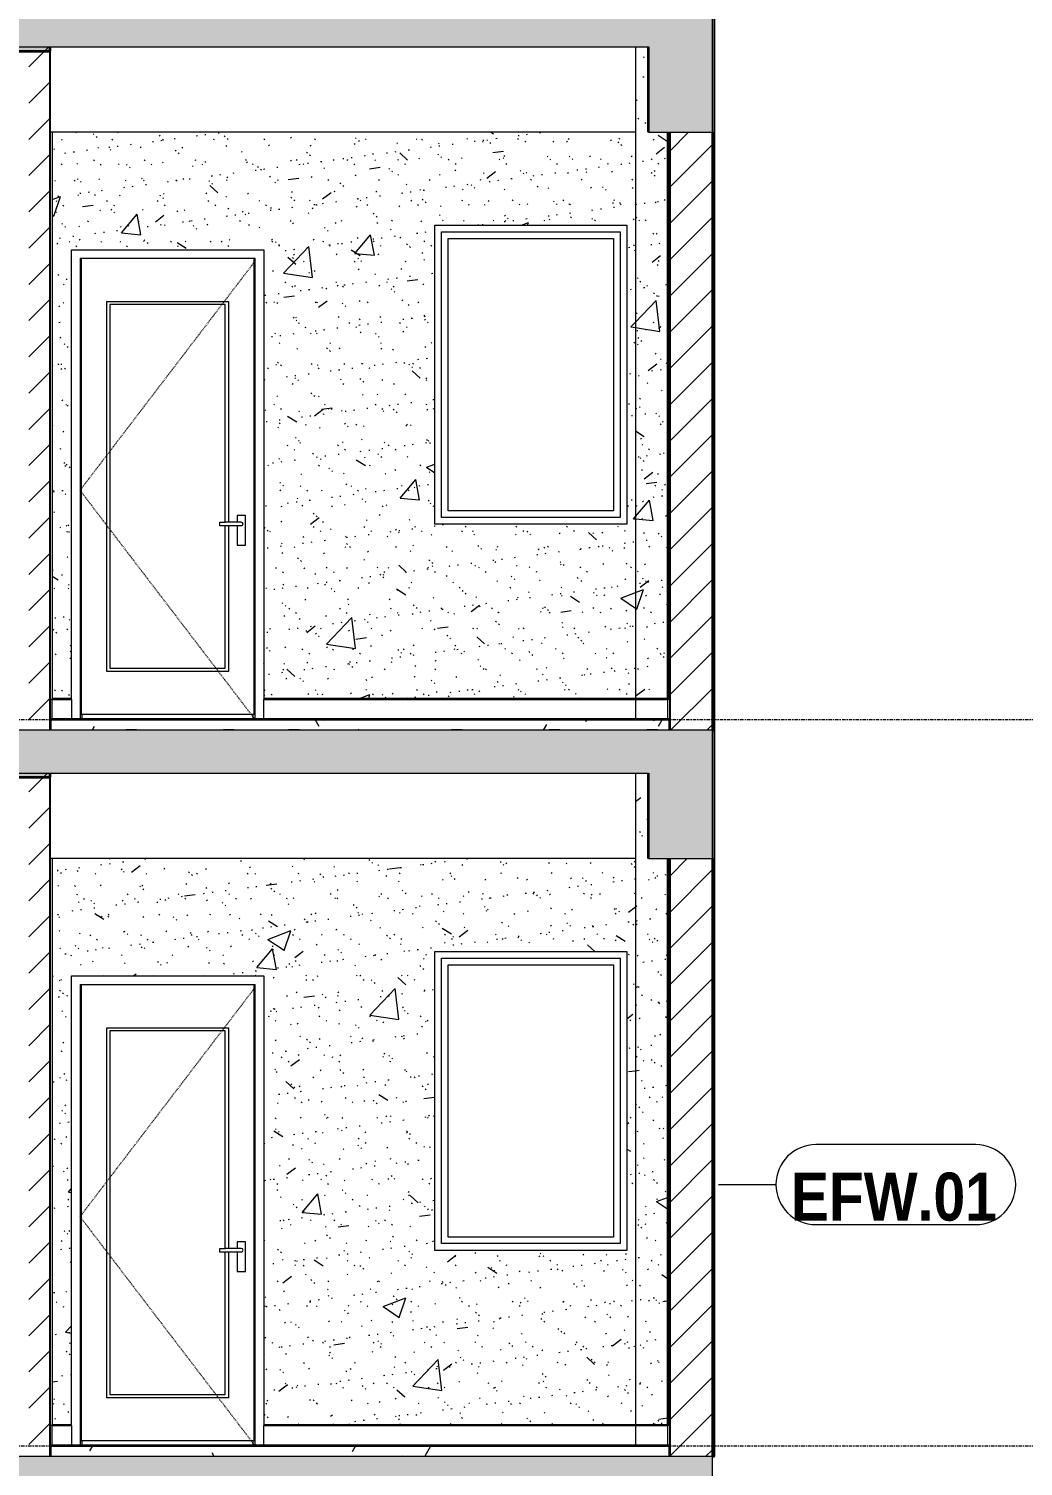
# Model space of a CAD drawing. Header units: millimetres. Extents: x -92143 to -2058, y -8802 to 35300.
# Drawn here: x -20437 to -15782, y 15705 to 22434 of the extents above; entities that cross this region are included whole.
import ezdxf

# ---------------------------------------------------------------- set-up
doc = ezdxf.new("R2010")
doc.units = ezdxf.units.MM
for name, pattern in [('Centre', [31.75, 6.35, -4.7625, 15.875, -4.7625]), ('Dash', [6.35, 3.175, -3.175]), ('Grid Line', [22.225, 12.7, -3.175, 3.175, -3.175])]:
    doc.linetypes.add(name, pattern=pattern)
for name, color, linetype, lineweight in [('0-1', 7, 'Continuous', 5), ('A-DETL-GENF-1', 7, 'Continuous', 9), ('A-DETL-GENF-HDLN-1', 7, 'Dash', 9), ('A-DETL-THIN', 151, 'Continuous', 9), ('A-DOOR', 31, 'Continuous', 9), ('A-DOOR-1', 7, 'Continuous', 9), ('A-FLOR-1', 10, 'Continuous', 35), ('A-FLOR-HRAL', 11, 'Continuous', 9), ('A-FLOR-HRAL-1', 253, 'Continuous', 18), ('A-FLOR-HRAL-2', 9, 'Continuous', 9), ('A-FLOR-LEVL-2', 51, 'Centre', 9), ('A-FLOR-PATT-1', 7, 'Continuous', 9), ('A-FLOR-PATT-2', 67, 'Continuous', 9), ('A-GLAZ', 151, 'Continuous', 9), ('A-GLAZ-1', 7, 'Continuous', 9), ('A-WALL-1', 7, 'Continuous', 9), ('A-WALL-2', 250, 'Continuous', 25), ('A-WALL-3', 113, 'Continuous', 25), ('A-WALL-IDEN', 211, 'Continuous', 9), ('A-WALL-PATT-1', 7, 'Continuous', 9), ('A-WALL-PATT-2', 9, 'Continuous', 9), ('A-WALL-PATT-4', 111, 'Continuous', 9), ('I-WALL-1', 250, 'Continuous', 25), ('I-WALL-2', 7, 'Continuous', 9), ('S-BEAM-2', 7, 'Continuous', 9), ('S-BEAM-3', 10, 'Continuous', 35), ('S-GRID-1', 1, 'Grid Line', 9)]:
    doc.layers.add(name, color=color, linetype=linetype, lineweight=lineweight)
doc.styles.add('Arial_B', font='arialbd.ttf', dxfattribs={"width": 0.85, "height": 225})
pattern_1 = [(45, (-51987.05, 14125), (-84.8528, 84.8528), [])]
pattern_2 = [(0, (-51987.05, 14125), (609.6, 152.4), [50.292, -406.908, 50.292, -406.908, -2438.4]), (0, (-51987.05, 14125), (609.6, 152.4), [-914.4, 50.292, -864.108, 50.292, -406.908, -1066.8]), (0, (-51987.05, 14125), (609.6, 152.4), [-2286, 50.292, -254.508, 50.292, -711.708]), (120, (-51758.45, 14201.2), (-436.7823, 451.7291), [50.292, -406.908, 50.292, -2845.308]), (120, (-51758.45, 14201.2), (-436.7823, 451.7291), [-507.492, -406.908, 50.292, -864.108, -1524]), (120, (-51758.45, 14201.2), (-436.7823, 451.7291), [-1828.8, 50.292, -406.908, 50.292, -1016.508]), (120, (-51758.45, 14201.2), (-436.7823, 451.7291), [-2336.292, -254.508, 50.292, -711.708]), (240, (-51682.25, 14506), (-172.8177, -604.1291), [50.292, -406.908, 50.292, -406.908, -2438.4]), (240, (-51682.25, 14506), (-172.8177, -604.1291), [-914.4, 50.292, -864.108, 50.292, -406.908, -1066.8]), (240, (-51682.25, 14506), (-172.8177, -604.1291), [-2286, 50.292, -254.508, 50.292, -711.708])]
pattern_3 = [(45, (-51987.05, 14125), (-79.5495, 79.5495), [])]
pattern_4 = [(50, (-51987.05, 14125), (1093.104, -95.634), [114.3, -1257.3]), (355, (-51987, 14125), (-211.457, 1146.34), [91.44, -1005.84]), (100.451, (-51896, 14117), (881.656, 1050.7), [97.14, -1068.54]), (46.184, (-51987, 14429.8), (1626.475, -252.257), [171.45, -1885.95]), (96.636, (-51851.5, 14408.8), (1424.416, 1484.565), [145.71, -1602.81]), (351.184, (-51987, 14429.8), (1424.43, 1484.55), [137.16, -1508.76]), (21, (-51834.65, 14353.6), (909.686, -613.59), [114.3, -1257.3]), (326, (-51834.7, 14353.6), (370.812, 1105.13), [91.44, -1005.84]), (71.451, (-51758.8, 14302.5), (1280.503, 491.528), [97.14, -1068.54]), (37.5, (-51987.05, 14125), (18.5313, 507.3303), [50.292, -943.356, 50.292, -970.788, -1009.65]), (37.5, (-51987.05, 14125), (18.5313, 507.3303), [-2014.728, 50.292, -959.358]), (7.5, (-51987.05, 14125), (400.918, 601.084), [50.292, -531.876, 50.292, -920.496, -384.81]), (7.5, (-51987.05, 14125), (400.918, 601.084), [-1552.956, 50.292, -334.518]), (327.5, (-52326.9, 14125), (813.545, -34.3737), [50.292, -330.708, 50.292, -1138.428, -1577.34]), (327.5, (-52326.9, 14125), (813.545, -34.3737), [-1569.72, 50.292, -1527.048]), (317.5, (-52479.3, 14125), (888.775, 152.56), [50.292, -445.008, 50.292, -739.14, -1120.14]), (317.5, (-52479.3, 14125), (888.775, 152.56), [-1284.732, 50.292, -1069.848])]
pattern_5 = [(37.5, (-51987.05, 14125), (-4.79953, 146.8239), [5.029, -110.795, 5.029, -124.511, -123.825]), (37.5, (-51987.05, 14125), (-4.79953, 146.8239), [-245.364, 5.029, -118.796]), (7.5, (-51987.05, 14125), (134.8574, 215.0472), [5.029, -57.455, 5.029, -99.365, -40.005]), (7.5, (-51987.05, 14125), (134.8574, 215.0472), [-166.878, 5.029, -34.976]), (327.5, (-52080.78, 14125), (237.29776, 0.4316), [5.029, -33.071, 5.029, -132.131, -179.07]), (327.5, (-52080.78, 14125), (237.29776, 0.4316), [-175.26, 5.029, -174.041]), (317.5, (-52080.78, 14125), (229.0671, 66.8792), [5.029, -14.021, 5.029, -84.887, -102.87]), (317.5, (-52080.78, 14125), (229.0671, 66.8792), [-108.966, 5.029, -97.841])]

# ---------------------------------------------------------------- blocks, each defined once
blk = doc.blocks.new('NCV_TKTC_KET CAU_rvt-1-TKCS_MẶT CẮT E')
at = {"layer": 'A-FLOR-PATT-1'}
h = blk.add_hatch(color=256, dxfattribs=at)
h.paths.add_polyline_path([(-73236.9, 22330), (-73236.9, 22350), (-75336.9, 22350), (-75336.9, 22330), (-73506.3, 22330)])
h.paths.add_polyline_path([(-48844.9, 22330), (-48635.6, 22330), (-48635.6, 22350), (-50536.9, 22350), (-50536.9, 22330), (-49461.4, 22330)])
h.paths.add_polyline_path([(-20336.9, 22330), (-20336.9, 22350), (-22235.3, 22350), (-22235.3, 22330), (-20484.2, 22330)])
h.paths.add_polyline_path([(-66936.9, 22330), (-65032.3, 22330), (-65032.3, 22350), (-66936.9, 22350)])
h.paths.add_polyline_path([(-48435.6, 22330), (-48433.3, 22330), (-48433.3, 22350), (-48435.6, 22350)])
h.paths.add_polyline_path([(-22435.3, 22330), (-22435.3, 22350), (-22438.4, 22349.9), (-22438.4, 22330)])
h.paths.add_polyline_path([(-42336.9, 22330), (-40434.4, 22330), (-40434.4, 22350), (-42336.9, 22350)])
h.paths.add_polyline_path([(-56833.3, 22330), (-56833.3, 22350), (-58736.9, 22350), (-58736.9, 22330), (-56859.9, 22330)])
h.paths.add_polyline_path([(-28536.9, 22330), (-28536.9, 22350), (-30435.3, 22350), (-30435.3, 22330), (-29115.7, 22330)])
h.paths.add_polyline_path([(-30635.3, 22330), (-30635.3, 22350), (-30638.4, 22350), (-30638.4, 22330)])
h = blk.add_hatch(color=256, dxfattribs=at)
h.paths.add_polyline_path([(-48635.6, 18930), (-48635.6, 18950), (-50536.9, 18950), (-50536.9, 18930), (-48844.9, 18930)])
h.paths.add_polyline_path([(-75336.9, 18930), (-73236.9, 18930), (-73236.9, 18950), (-75336.9, 18950)])
h.paths.add_polyline_path([(-20336.9, 18930), (-20336.9, 18950), (-22235.3, 18950), (-22235.3, 18930), (-20484.2, 18930)])
h.paths.add_polyline_path([(-48435.6, 18930), (-48433.3, 18930), (-48433.3, 18950), (-48435.6, 18950)])
h.paths.add_polyline_path([(-22438.4, 18930), (-22435.3, 18930.3), (-22435.3, 18950), (-22438.4, 18950)])
h.paths.add_polyline_path([(-66936.9, 18930), (-65032.3, 18930), (-65032.3, 18950), (-66936.9, 18950)])
h.paths.add_polyline_path([(-28536.9, 18930), (-28536.9, 18950), (-30435.3, 18950), (-30435.3, 18930), (-28807.5, 18930)])
h.paths.add_polyline_path([(-30638.4, 18930), (-30635.3, 18930), (-30635.3, 18950), (-30638.4, 18950)])
h.paths.add_polyline_path([(-58736.9, 18930), (-56833.3, 18930), (-56833.3, 18950), (-58736.9, 18950)])
h.paths.add_polyline_path([(-40434.4, 18930), (-40434.4, 18950), (-42336.9, 18950), (-42336.9, 18930), (-40521.7, 18930)])
at = {"layer": 'A-FLOR-1'}
for p, q in [((-20336.9, 22330), (-20336.9, 22350)), ((-22235.3, 22330), (-20336.9, 22330)), ((-22235.3, 18930), (-20336.9, 18930)), ((-20336.9, 18930), (-20336.9, 18950))]:
    blk.add_line(p, q, dxfattribs=at)
at = {"layer": 'S-BEAM-2'}
for p, q in [((-19136.9, 21950), (-20336.9, 21950)), ((-17596.9, 21950), (-19136.9, 21950)), ((-19136.9, 18550), (-20336.9, 18550)), ((-17596.9, 18550), (-19136.9, 18550))]:
    blk.add_line(p, q, dxfattribs=at)
at = {"layer": 'S-BEAM-3'}
for p, q in [((-17536.9, 22350), (-17536.9, 21950)), ((-17536.9, 18950), (-17536.9, 18550))]:
    blk.add_line(p, q, dxfattribs=at)
blk = doc.blocks.new('DOOR_CW_01 CANH MO-PANEL KINH - DIW_01-900x2200-CỬA GỖ VÂN LAMINATE-V3-TKCS_MẶT CẮT E')
at = {"layer": 'A-DETL-GENF-HDLN-1'}
for p, q in [((-20196.9, 6673.5), (-19376.9, 7747)), ((-19376.9, 5600), (-20196.9, 6673.5))]:
    blk.add_line(p, q, dxfattribs=at)
at = {"layer": 'A-DOOR-1'}
for p, q in [((-20196.9, 7760), (-20196.9, 5600)), ((-20196.9, 7760), (-19376.9, 7760)), ((-20191.9, 7758), (-20191.9, 5626)), ((-19381.9, 7758), (-20191.9, 7758)), ((-19381.9, 5626), (-19381.9, 7758)), ((-19376.9, 5600), (-19376.9, 7760)), ((-20071.9, 7558), (-19501.9, 7558)), ((-20071.9, 5826), (-20071.9, 7558)), ((-19516.9, 7543), (-20056.9, 7543)), ((-20056.9, 7543), (-20056.9, 5841)), ((-19516.9, 6524.5), (-19516.9, 7543)), ((-19501.9, 7558), (-19501.9, 6524.5)), ((-19461.7, 6556), (-19461.7, 6524.5)), ((-19422.2, 6556), (-19461.7, 6556)), ((-19422.2, 6416), (-19422.2, 6556)), ((-19542.7, 6524.5), (-19516.9, 6524.5)), ((-19542.7, 6507.5), (-19542.7, 6524.5)), ((-19516.9, 6507.5), (-19542.7, 6507.5)), ((-19441.9, 6524.5), (-19516.9, 6524.5)), ((-19516.9, 5841), (-19516.9, 6507.5)), ((-19441.9, 6507.5), (-19516.9, 6507.5)), ((-19501.9, 6507.5), (-19501.9, 5826)), ((-19461.7, 6507.5), (-19461.7, 6416)), ((-19461.7, 6416), (-19422.2, 6416)), ((-19501.9, 5826), (-20071.9, 5826)), ((-20056.9, 5841), (-19516.9, 5841)), ((-20236.9, 5695), (-20236.9, 5700)), ((-19336.9, 5700), (-19336.9, 5695)), ((-20191.9, 5626), (-19381.9, 5626)), ((-20186.9, 5600), (-20186.9, 5626)), ((-19386.9, 5600), (-19386.9, 5626))]:
    blk.add_line(p, q, dxfattribs=at)
for start, end in [(0, 90), (270, 360)]:
    blk.add_arc((-19441.9, 6516), 8.5, start, end, dxfattribs=at)
blk = doc.blocks.new('M_Fixed - 900 x 1400-901190-TKCS_MẶT CẮT E')
at = {"layer": 'A-GLAZ-1'}
for p, q in [((-26704.9, 7883), (-25868.9, 7883)), ((-26704.9, 6547), (-26704.9, 7883)), ((-25868.9, 7883), (-25868.9, 6547)), ((-26673.9, 7852), (-25899.9, 7852)), ((-26673.9, 6578), (-26673.9, 7852)), ((-25899.9, 7852), (-25899.9, 6578)), ((-25868.9, 6547), (-26704.9, 6547)), ((-25899.9, 6578), (-26673.9, 6578))]:
    blk.add_line(p, q, dxfattribs=at)
blk = doc.blocks.new('Railing - Railing-915905-TKCS_MẶT CẮT E')
at = {"layer": 'A-FLOR-HRAL-1'}
for p, q in [((-20326.9, 5695), (-20336.9, 5695)), ((-20336.9, 5695), (-20336.9, 5600)), ((-20326.9, 5600), (-20326.9, 5695)), ((-20336.9, 5600), (-20326.9, 5600))]:
    blk.add_line(p, q, dxfattribs=at)
at = {"layer": 'A-FLOR-HRAL-2'}
for p, q in [((-20326.9, 5695), (-20236.9, 5695)), ((-20236.9, 5695), (-20236.9, 5600))]:
    blk.add_line(p, q, dxfattribs=at)
blk = doc.blocks.new('Railing - Railing-942724-TKCS_MẶT CẮT E')
at = {"layer": 'A-FLOR-HRAL-1'}
for p, q in [((-17436.9, 22695), (-17446.9, 22695)), ((-17446.9, 22695), (-17446.9, 22600)), ((-17436.9, 22600), (-17436.9, 22695)), ((-17446.9, 22600), (-17436.9, 22600))]:
    blk.add_line(p, q, dxfattribs=at)
at = {"layer": 'A-FLOR-HRAL-2'}
for p, q in [((-19336.9, 22695), (-17596.9, 22695)), ((-19336.9, 22600), (-19336.9, 22695)), ((-17596.9, 22695), (-17446.9, 22695)), ((-17596.9, 22695), (-17596.9, 22600))]:
    blk.add_line(p, q, dxfattribs=at)
blk = doc.blocks.new('NCV_TKTC_TANG 6 - 8_rvt-3-TKCS_MẶT CẮT E')
at = {"layer": 'A-FLOR-PATT-2'}
h = blk.add_hatch(dxfattribs=at)
h.set_pattern_fill('FP_2', color=256, style=0, pattern_type=2)
h.set_pattern_definition(pattern_2)
h.paths.add_polyline_path([(-19251.2, 19150), (-17436.9, 19150), (-17436.9, 19200), (-20336.9, 19200), (-20336.9, 19150), (-19867.7, 19150)])
at = {"layer": 'A-WALL-PATT-1'}
h = blk.add_hatch(dxfattribs=at)
h.set_pattern_fill('FP_5', color=256, style=0, pattern_type=2)
h.set_pattern_definition(pattern_3)
h.paths.add_polyline_path([(-17436.9, 19300), (-17436.9, 21950), (-17446.9, 21950), (-17446.9, 19300)])
at = {"layer": 'A-WALL-PATT-2'}
h = blk.add_hatch(dxfattribs=at)
h.set_pattern_fill('FP_1', color=256, style=0, pattern_type=2)
h.set_pattern_definition(pattern_1)
h.paths.add_polyline_path([(-20436.9, 19150), (-20336.9, 19150), (-20336.9, 22350), (-20436.9, 22350), (-20436.9, 19369.8)])
h = blk.add_hatch(dxfattribs=at)
h.set_pattern_fill('FP_7', color=256, style=0, pattern_type=2)
h.set_pattern_definition(pattern_4)
h.paths.add_polyline_path([(-17596.9, 19300), (-17446.9, 19300), (-17446.9, 21950), (-17536.9, 21950), (-17536.9, 22350), (-17596.9, 22350), (-17596.9, 19369.8)])
h = blk.add_hatch(dxfattribs=at)
h.set_pattern_fill('FP_6', color=256, style=0, pattern_type=2)
h.set_pattern_definition(pattern_5)
h.paths.add_polyline_path([(-17596.9, 19300), (-17446.9, 19300), (-17446.9, 21950), (-17536.9, 21950), (-17536.9, 22350), (-17596.9, 22350), (-17596.9, 19369.8)])
h = blk.add_hatch(dxfattribs=at)
h.set_pattern_fill('FP_7', color=256, style=0, pattern_type=2)
h.set_pattern_definition(pattern_4)
h.paths.add_polyline_path([(-20326.9, 19300), (-20236.9, 19300), (-20236.9, 21400), (-19336.9, 21400), (-19336.9, 19300), (-17596.9, 19300), (-17596.9, 21950), (-20326.9, 21950), (-20326.9, 19369.8)])
h.paths.add_polyline_path([(-18018.1, 20115), (-18536.9, 20115), (-18536.9, 21515), (-17636.9, 21515), (-17636.9, 20115)])
h = blk.add_hatch(dxfattribs=at)
h.set_pattern_fill('FP_6', color=256, style=0, pattern_type=2)
h.set_pattern_definition(pattern_5)
h.paths.add_polyline_path([(-20326.9, 19300), (-20236.9, 19300), (-20236.9, 21400), (-19336.9, 21400), (-19336.9, 19300), (-17596.9, 19300), (-17596.9, 21950), (-20326.9, 21950), (-20326.9, 19369.8)])
h.paths.add_polyline_path([(-18018.1, 20115), (-18536.9, 20115), (-18536.9, 21515), (-17636.9, 21515), (-17636.9, 20115)])
at = {"layer": 'A-FLOR-1'}
for p, q in [((-17436.9, 19200), (-20336.9, 19200)), ((-20336.9, 19200), (-20336.9, 19150)), ((-17436.9, 19150), (-17436.9, 19200))]:
    blk.add_line(p, q, dxfattribs=at)
at = {"layer": 'A-WALL-1'}
for p, q in [((-20236.9, 19295), (-20236.9, 19300)), ((-19336.9, 19300), (-19336.9, 19295)), ((-17511.9, 19295), (-17511.9, 19300))]:
    blk.add_line(p, q, dxfattribs=at)
at = {"layer": 'A-WALL-2'}
blk.add_line((-20336.9, 19150), (-20336.9, 22350), dxfattribs=at)
at = {"layer": 'I-WALL-1'}
for p, q in [((-17446.9, 21950), (-17446.9, 19300)), ((-17436.9, 19300), (-17436.9, 21950)), ((-17446.9, 19300), (-17436.9, 19300))]:
    blk.add_line(p, q, dxfattribs=at)
at = {"layer": 'I-WALL-2'}
for p, q in [((-17596.9, 22350), (-17596.9, 19300)), ((-20326.9, 21950), (-20326.9, 19300)), ((-18536.9, 20115), (-18536.9, 21515)), ((-18536.9, 21515), (-17636.9, 21515)), ((-17636.9, 21515), (-17636.9, 20115)), ((-20236.9, 19300), (-20236.9, 21400)), ((-20236.9, 21400), (-19336.9, 21400)), ((-19336.9, 21400), (-19336.9, 19300)), ((-17636.9, 20115), (-18536.9, 20115)), ((-20326.9, 19300), (-20236.9, 19300)), ((-19336.9, 19300), (-17596.9, 19300)), ((-17596.9, 19300), (-17446.9, 19300))]:
    blk.add_line(p, q, dxfattribs=at)
at = {"layer": 'A-DOOR'}
blk.add_blockref('DOOR_CW_01 CANH MO-PANEL KINH - DIW_01-900x2200-CỬA GỖ VÂN LAMINATE-V3-TKCS_MẶT CẮT E', (0, 13600), dxfattribs=at)
at = {"layer": 'A-FLOR-HRAL'}
for name, p in [('Railing - Railing-915905-TKCS_MẶT CẮT E', (0, 13600)), ('Railing - Railing-942724-TKCS_MẶT CẮT E', (0, -3400))]:
    blk.add_blockref(name, p, dxfattribs=at)
at = {"layer": 'A-GLAZ'}
blk.add_blockref('M_Fixed - 900 x 1400-901190-TKCS_MẶT CẮT E', (8200, 13600), dxfattribs=at)
blk = doc.blocks.new('NCV_TKTC_TANG 5_rvt-1-TKCS_MẶT CẮT E')
at = {"layer": 'A-FLOR-PATT-2'}
h = blk.add_hatch(dxfattribs=at)
h.set_pattern_fill('FP_2', color=256, style=0, pattern_type=2)
h.set_pattern_definition(pattern_2)
h.paths.add_polyline_path([(-19251.2, 15750), (-17436.9, 15750), (-17436.9, 15800), (-20336.9, 15800), (-20336.9, 15750), (-19867.7, 15750)])
at = {"layer": 'A-WALL-PATT-1'}
h = blk.add_hatch(dxfattribs=at)
h.set_pattern_fill('FP_5', color=256, style=0, pattern_type=2)
h.set_pattern_definition(pattern_3)
h.paths.add_polyline_path([(-17436.9, 15900), (-17436.9, 18550), (-17446.9, 18550), (-17446.9, 15900)])
at = {"layer": 'A-WALL-PATT-2'}
h = blk.add_hatch(dxfattribs=at)
h.set_pattern_fill('FP_1', color=256, style=0, pattern_type=2)
h.set_pattern_definition(pattern_1)
h.paths.add_polyline_path([(-20436.9, 15750), (-20336.9, 15750), (-20336.9, 18950), (-20436.9, 18950), (-20436.9, 16934.8)])
h = blk.add_hatch(dxfattribs=at)
h.set_pattern_fill('FP_7', color=256, style=0, pattern_type=2)
h.set_pattern_definition(pattern_4)
h.paths.add_polyline_path([(-17596.9, 15900), (-17446.9, 15900), (-17446.9, 18550), (-17536.9, 18550), (-17536.9, 18950), (-17596.9, 18950), (-17596.9, 16934.8)])
h = blk.add_hatch(dxfattribs=at)
h.set_pattern_fill('FP_6', color=256, style=0, pattern_type=2)
h.set_pattern_definition(pattern_5)
h.paths.add_polyline_path([(-17596.9, 15900), (-17446.9, 15900), (-17446.9, 18550), (-17536.9, 18550), (-17536.9, 18950), (-17596.9, 18950), (-17596.9, 16934.8)])
h = blk.add_hatch(dxfattribs=at)
h.set_pattern_fill('FP_7', color=256, style=0, pattern_type=2)
h.set_pattern_definition(pattern_4)
h.paths.add_polyline_path([(-20326.9, 15900), (-20236.9, 15900), (-20236.9, 18000), (-19336.9, 18000), (-19336.9, 15900), (-17596.9, 15900), (-17596.9, 18550), (-20326.9, 18550), (-20326.9, 16934.8)])
h.paths.add_polyline_path([(-17636.9, 16715), (-18536.9, 16715), (-18536.9, 18115), (-17636.9, 18115), (-17636.9, 16934.8)])
h = blk.add_hatch(dxfattribs=at)
h.set_pattern_fill('FP_6', color=256, style=0, pattern_type=2)
h.set_pattern_definition(pattern_5)
h.paths.add_polyline_path([(-20326.9, 15900), (-20236.9, 15900), (-20236.9, 18000), (-19336.9, 18000), (-19336.9, 15900), (-17596.9, 15900), (-17596.9, 18550), (-20326.9, 18550), (-20326.9, 16934.8)])
h.paths.add_polyline_path([(-17636.9, 16715), (-18536.9, 16715), (-18536.9, 18115), (-17636.9, 18115), (-17636.9, 16934.8)])
at = {"layer": 'A-FLOR-1'}
for p, q in [((-17436.9, 15800), (-20336.9, 15800)), ((-20336.9, 15800), (-20336.9, 15750)), ((-17436.9, 15750), (-17436.9, 15800))]:
    blk.add_line(p, q, dxfattribs=at)
at = {"layer": 'A-WALL-1'}
for p, q in [((-20236.9, 15895), (-20236.9, 15900)), ((-19336.9, 15900), (-19336.9, 15895)), ((-17511.9, 15895), (-17511.9, 15900))]:
    blk.add_line(p, q, dxfattribs=at)
at = {"layer": 'A-WALL-2'}
blk.add_line((-20336.9, 15750), (-20336.9, 18950), dxfattribs=at)
at = {"layer": 'I-WALL-1'}
for p, q in [((-17446.9, 18550), (-17446.9, 15900)), ((-17436.9, 15900), (-17436.9, 18550)), ((-17446.9, 15900), (-17436.9, 15900))]:
    blk.add_line(p, q, dxfattribs=at)
at = {"layer": 'I-WALL-2'}
for p, q in [((-17596.9, 18950), (-17596.9, 15900)), ((-20326.9, 18550), (-20326.9, 15900)), ((-18536.9, 16715), (-18536.9, 18115)), ((-18536.9, 18115), (-17636.9, 18115)), ((-17636.9, 18115), (-17636.9, 16715)), ((-20236.9, 15900), (-20236.9, 18000)), ((-20236.9, 18000), (-19336.9, 18000)), ((-19336.9, 18000), (-19336.9, 15900)), ((-17636.9, 16715), (-18536.9, 16715)), ((-20326.9, 15900), (-20236.9, 15900)), ((-19336.9, 15900), (-17596.9, 15900)), ((-17596.9, 15900), (-17446.9, 15900))]:
    blk.add_line(p, q, dxfattribs=at)
at = {"layer": 'A-DOOR'}
blk.add_blockref('DOOR_CW_01 CANH MO-PANEL KINH - DIW_01-900x2200-CỬA GỖ VÂN LAMINATE-V3-TKCS_MẶT CẮT E', (0, 10200), dxfattribs=at)
at = {"layer": 'A-FLOR-HRAL'}
for name, p in [('Railing - Railing-915905-TKCS_MẶT CẮT E', (0, 10200)), ('Railing - Railing-942724-TKCS_MẶT CẮT E', (0, -6800))]:
    blk.add_blockref(name, p, dxfattribs=at)
at = {"layer": 'A-GLAZ'}
blk.add_blockref('M_Fixed - 900 x 1400-901190-TKCS_MẶT CẮT E', (8200, 10200), dxfattribs=at)
blk = doc.blocks.new('CTL_WALL TAG NO MARK - 10-2062273-TKCS_MẶT CẮT E')
at = {"layer": 'A-WALL-IDEN'}
for p, q in [((-78866.4, 11134.7), (-79614.1, 11134.7)), ((-79614.1, 10759.7), (-78866.4, 10759.7))]:
    blk.add_line(p, q, dxfattribs=at)
for centre, start, end in [((-79614.1, 10947.2), 90, 270), ((-78866.4, 10947.2), 270, 90)]:
    blk.add_arc(centre, 187.5, start, end, dxfattribs=at)

msp = doc.modelspace()

# ---------------------------------------------------------------- hatches: boundary and pattern name
at = {"layer": 'A-DETL-GENF-1'}
for points in [[(-17236.9, 21950), (-17236.9, 22550), (-78233.3, 22550), (-78233.3, 21950), (-77935.7, 21950), (-77935.7, 22350), (-73233.6, 22350), (-73233.6, 22150), (-73033.3, 22150), (-73033.3, 22350), (-70108.5, 22350), (-70108.5, 22100), (-69708.5, 22100), (-69708.5, 22350), (-65032.3, 22350), (-65032.3, 22150), (-64832.3, 22150), (-64832.3, 22350), (-61933.6, 22350), (-61933.6, 22100), (-61533.6, 22100), (-61533.6, 22350), (-56833.3, 22350), (-56833.3, 22150), (-56633.3, 22150), (-56633.3, 22350), (-53733.2, 22350), (-53733.2, 22100), (-53333.2, 22100), (-53333.2, 22350), (-48635.6, 22350), (-48635.6, 22150), (-48435.6, 22150), (-48435.6, 22350), (-45535.3, 22350), (-45535.3, 22100), (-45134.4, 22100), (-45134.4, 22350), (-40434.4, 22350), (-40434.4, 22150), (-40234.4, 22150), (-40234.4, 22350), (-37436.9, 22350), (-37436.9, 22100), (-37037.4, 22100), (-37037.4, 22350), (-33860.3, 22350), (-33860.3, 22100), (-33436.9, 22100), (-33436.9, 22350), (-30635.3, 22350), (-30635.3, 22150), (-30435.3, 22150), (-30435.3, 22350), (-25735.7, 22350), (-25735.7, 22100), (-25335.7, 22100), (-25335.7, 22350), (-22435.3, 22350), (-22435.3, 22150), (-22235.3, 22150), (-22235.3, 22350), (-17535.3, 22350), (-17535.3, 21950)], [(-17236.9, 18550), (-17236.9, 19150), (-78233.3, 19150), (-78233.3, 18550), (-77935.7, 18550), (-77935.7, 18950), (-73233.6, 18950), (-73233.6, 18750), (-73033.3, 18750), (-73033.3, 18950), (-70108.5, 18950), (-70108.5, 18700), (-69708.5, 18700), (-69708.5, 18950), (-65032.3, 18950), (-65032.3, 18750), (-64832.3, 18750), (-64832.3, 18950), (-61933.6, 18950), (-61933.6, 18700), (-61533.6, 18700), (-61533.6, 18950), (-56833.3, 18950), (-56833.3, 18750), (-56633.3, 18750), (-56633.3, 18950), (-53733.2, 18950), (-53733.2, 18700), (-53333.2, 18700), (-53333.2, 18950), (-48635.6, 18950), (-48635.6, 18750), (-48435.6, 18750), (-48435.6, 18950), (-45535.3, 18950), (-45535.3, 18700), (-45134.4, 18700), (-45134.4, 18950), (-40434.4, 18950), (-40434.4, 18750), (-40234.4, 18750), (-40234.4, 18950), (-37436.9, 18950), (-37436.9, 18700), (-37037.4, 18700), (-37037.4, 18950), (-33860.3, 18950), (-33860.3, 18700), (-33436.9, 18700), (-33436.9, 18950), (-30635.3, 18950), (-30635.3, 18750), (-30435.3, 18750), (-30435.3, 18950), (-25735.7, 18950), (-25735.7, 18700), (-25335.7, 18700), (-25335.7, 18950), (-22435.3, 18950), (-22435.3, 18750), (-22235.3, 18750), (-22235.3, 18950), (-17535.3, 18950), (-17535.3, 18550)], [(-77935.7, 15150), (-77935.7, 15550), (-73233.6, 15550), (-73233.6, 15350), (-73033.3, 15350), (-73033.3, 15550), (-70108.5, 15550), (-70108.5, 15300), (-69708.5, 15300), (-69708.5, 15550), (-65032.3, 15550), (-65032.3, 15350), (-64832.3, 15350), (-64832.3, 15550), (-61933.6, 15550), (-61933.6, 15300), (-61533.6, 15300), (-61533.6, 15550), (-56833.3, 15550), (-56833.3, 15350), (-56633.3, 15350), (-56633.3, 15550), (-53733.2, 15550), (-53733.2, 15300), (-53333.2, 15300), (-53333.2, 15550), (-48635.6, 15550), (-48635.6, 15350), (-48435.6, 15350), (-48435.6, 15550), (-45535.3, 15550), (-45535.3, 15300), (-45134.4, 15300), (-45134.4, 15550), (-40434.4, 15550), (-40434.4, 15350), (-40234.4, 15350), (-40234.4, 15550), (-37436.9, 15550), (-37436.9, 15300), (-37037.4, 15300), (-37037.4, 15550), (-33860.3, 15550), (-33860.3, 15300), (-33436.9, 15300), (-33436.9, 15550), (-30635.3, 15550), (-30635.3, 15350), (-30435.3, 15350), (-30435.3, 15550), (-25735.7, 15550), (-25735.7, 15300), (-25335.7, 15300), (-25335.7, 15550), (-22435.3, 15550), (-22435.3, 15350), (-22235.3, 15350), (-22235.3, 15550), (-17535.3, 15550), (-17535.3, 15150), (-17236.9, 15150), (-17236.9, 15750), (-78233.3, 15750), (-78233.3, 15150)]]:
    msp.add_hatch(color=256, dxfattribs=at).paths.add_polyline_path(points)
at = {"layer": 'A-WALL-PATT-4'}
h = msp.add_hatch(dxfattribs=at)
h.set_pattern_fill('FP_1', color=256, style=0, pattern_type=2)
h.set_pattern_definition(pattern_1)
h.paths.add_polyline_path([(-17236.9, 19150), (-17236.9, 21950), (-17436.9, 21950), (-17436.9, 19150)])
h = msp.add_hatch(dxfattribs=at)
h.set_pattern_fill('FP_1', color=256, style=0, pattern_type=2)
h.set_pattern_definition(pattern_1)
h.paths.add_polyline_path([(-17236.9, 15750), (-17236.9, 18550), (-17436.9, 18550), (-17436.9, 15750)])

# ---------------------------------------------------------------- linework, layer by layer
at = {"layer": 'A-DETL-THIN'}
for p, q in [((-17236.9, 21950), (-17236.9, 22550)), ((-22235.3, 22350), (-17535.3, 22350)), ((-17535.3, 22350), (-17535.3, 21950)), ((-17535.3, 21950), (-17236.9, 21950)), ((-17236.9, 19150), (-33857.4, 19150)), ((-17236.9, 18550), (-17236.9, 19150)), ((-22235.3, 18950), (-17535.3, 18950)), ((-17535.3, 18950), (-17535.3, 18550)), ((-17535.3, 18550), (-17236.9, 18550)), ((-17236.9, 15750), (-33857.4, 15750)), ((-17236.9, 15150), (-17236.9, 15750))]:
    msp.add_line(p, q, dxfattribs=at)
at = {"layer": 'A-FLOR-LEVL-2'}
for p, q in [((-92142.8, 19200), (-5549.7, 19200)), ((-92142.8, 15800), (-5549.7, 15800))]:
    msp.add_line(p, q, dxfattribs=at)
at = {"layer": 'A-WALL-3'}
for p, q in [((-17226.9, 15750), (-17226.9, 22550)), ((-17436.9, 21950), (-17436.9, 19150)), ((-17236.9, 19150), (-17236.9, 21950)), ((-17236.9, 21950), (-17236.9, 19150)), ((-17226.9, 19150), (-17236.9, 19150)), ((-17236.9, 19150), (-17226.9, 19150)), ((-17436.9, 18550), (-17436.9, 15750)), ((-17236.9, 15750), (-17236.9, 18550)), ((-17236.9, 18550), (-17236.9, 15750)), ((-17236.9, 15750), (-17226.9, 15750))]:
    msp.add_line(p, q, dxfattribs=at)
at = {"layer": 'A-WALL-IDEN'}
msp.add_line((-17208.2, 17023.5), (-16939.4, 17023.5), dxfattribs=at)
at = {"layer": 'S-GRID-1'}
msp.add_line((-17236.9, -3701.5), (-17236.9, 30542.5), dxfattribs=at)

# ---------------------------------------------------------------- block references
at = {"layer": '0-1'}
for name in ['NCV_TKTC_KET CAU_rvt-1-TKCS_MẶT CẮT E', 'NCV_TKTC_TANG 6 - 8_rvt-3-TKCS_MẶT CẮT E', 'NCV_TKTC_TANG 5_rvt-1-TKCS_MẶT CẮT E']:
    msp.add_blockref(name, (0, 0), dxfattribs=at)
at = {"layer": 'A-WALL-IDEN'}
msp.add_blockref('CTL_WALL TAG NO MARK - 10-2062273-TKCS_MẶT CẮT E', (62862.1, 6076.3), dxfattribs=at)

# ---------------------------------------------------------------- texts
at = {"layer": 'A-WALL-IDEN', "insert": (-16387.4, 16965.5), "char_height": 225, "width": 995.775, "attachment_point": 5, "line_spacing_factor": 0.936439, "style": 'Arial_B'}
msp.add_mtext('\\pt6.37425,12.75075,19.125,25.49925,31.87575,38.25,44.62425,51.00075,57.375,63.74925,70.12575,76.5,82.87425,89.25075,95.625,101.99925,108.37575,114.75,121.12425,127.50075,133.875,140.24925,146.62575,153,159.37425,165.75075,172.125,178.49925,184.87575,191.25,197.62425,204.00075;EFW.01', dxfattribs=at)

doc.saveas('drawing.dxf')
